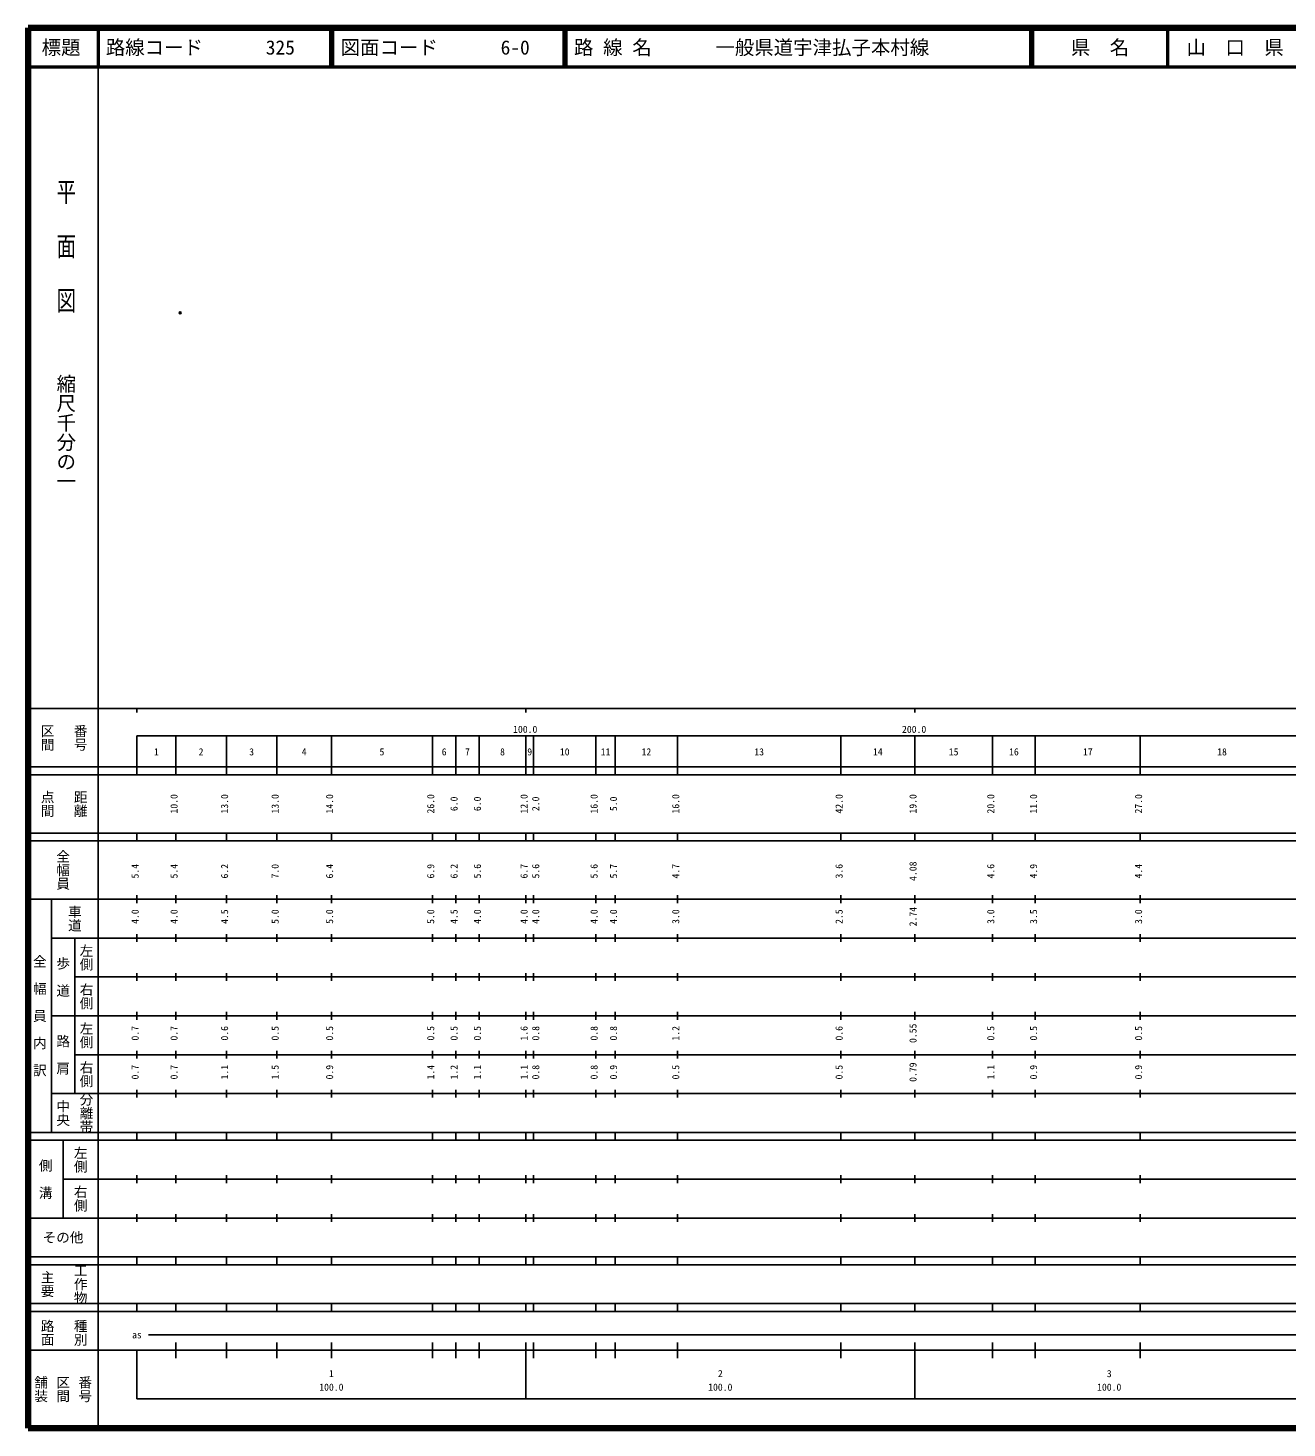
# Model space of a CAD drawing. Units: millimetres on the paper. Extents: x 40 to 680, y 20 to 380.
# Drawn here: x 40 to 363.7, y 20 to 380 of the extents above; entities that cross this region are included whole.
import ezdxf
from ezdxf.enums import TextEntityAlignment as Align

# ---------------------------------------------------------------- set-up
doc = ezdxf.new("R2010")
doc.units = ezdxf.units.MM
doc.header["$PDMODE"] = 32
doc.header["$PDSIZE"] = 0.5
doc.layers.add('M-OTRS', color=6, linetype='Continuous')
doc.layers.add('M-TTL-TXT', color=7, linetype='Continuous')
for name, color, linetype, lineweight in [('M-TTL', 2, 'Continuous', 140), ('M-TTL-BAND', 7, 'Continuous', 25), ('M-TTL-LINE', 7, 'Continuous', 50)]:
    doc.layers.add(name, color=color, linetype=linetype, lineweight=lineweight)
doc.styles.add('@ＭＳ ゴシック', font='')
doc.styles.add('ＭＳ ゴシック', font='')
doc.styles.get('@ＭＳ ゴシック').set_extended_font_data('@MS Gothic')
doc.styles.get('ＭＳ ゴシック').set_extended_font_data('MS Gothic')

msp = doc.modelspace()

# ---------------------------------------------------------------- linework, layer by layer
at = {"layer": 'M-OTRS'}
msp.add_point((79.129, 306.726), dxfattribs=at)
at = {"layer": 'M-TTL'}
for p, q in [((40, 380), (40, 20)), ((680, 380), (40, 380)), ((40, 20), (680, 20))]:
    msp.add_line(p, q, dxfattribs=at)
at = {"layer": 'M-TTL-BAND'}
for p, q in [((58, 370), (58, 20)), ((40, 205), (579, 205)), ((68, 205), (68, 204)), ((168, 205), (168, 204)), ((268, 205), (268, 204)), ((68, 198), (579, 198)), ((68, 198), (68, 188)), ((78, 188), (78, 198)), ((91, 188), (91, 198)), ((104, 188), (104, 198)), ((118, 188), (118, 198)), ((144, 188), (144, 198)), ((150, 188), (150, 198)), ((156, 188), (156, 198)), ((168, 188), (168, 198)), ((170, 188), (170, 198)), ((186, 188), (186, 198)), ((191, 188), (191, 198)), ((207, 188), (207, 198)), ((249, 188), (249, 198)), ((268, 188), (268, 198)), ((288, 188), (288, 198)), ((299, 188), (299, 198)), ((326, 188), (326, 198)), ((40, 190), (579, 190)), ((40, 188), (579, 188)), ((40, 173), (579, 173)), ((68, 171), (68, 173)), ((78, 171), (78, 173)), ((91, 171), (91, 173)), ((104, 171), (104, 173)), ((118, 171), (118, 173)), ((144, 171), (144, 173)), ((150, 171), (150, 173)), ((156, 171), (156, 173)), ((168, 171), (168, 173)), ((170, 171), (170, 173)), ((186, 171), (186, 173)), ((191, 171), (191, 173)), ((207, 171), (207, 173)), ((249, 171), (249, 173)), ((268, 171), (268, 173)), ((288, 171), (288, 173)), ((299, 171), (299, 173)), ((326, 171), (326, 173)), ((40, 171), (579, 171)), ((40, 156), (579, 156)), ((46, 96), (46, 156)), ((68, 155), (68, 157)), ((78, 155), (78, 157)), ((91, 155), (91, 157)), ((104, 155), (104, 157)), ((118, 155), (118, 157)), ((144, 155), (144, 157)), ((150, 155), (150, 157)), ((156, 155), (156, 157)), ((168, 155), (168, 157)), ((170, 155), (170, 157)), ((186, 155), (186, 157)), ((191, 155), (191, 157)), ((207, 155), (207, 157)), ((249, 155), (249, 157)), ((268, 155), (268, 157)), ((288, 155), (288, 157)), ((299, 155), (299, 157)), ((326, 155), (326, 157)), ((46, 146), (579, 146)), ((52, 146), (52, 106)), ((68, 145), (68, 147)), ((78, 145), (78, 147)), ((91, 145), (91, 147)), ((104, 145), (104, 147)), ((118, 145), (118, 147)), ((144, 145), (144, 147)), ((150, 145), (150, 147)), ((156, 145), (156, 147)), ((168, 145), (168, 147)), ((170, 145), (170, 147)), ((186, 145), (186, 147)), ((191, 145), (191, 147)), ((207, 145), (207, 147)), ((249, 145), (249, 147)), ((268, 145), (268, 147)), ((288, 145), (288, 147)), ((299, 145), (299, 147)), ((326, 145), (326, 147)), ((68, 135), (68, 137)), ((78, 135), (78, 137)), ((91, 135), (91, 137)), ((104, 135), (104, 137)), ((118, 135), (118, 137)), ((144, 135), (144, 137)), ((150, 135), (150, 137)), ((156, 135), (156, 137)), ((168, 135), (168, 137)), ((170, 135), (170, 137)), ((186, 135), (186, 137)), ((191, 135), (191, 137)), ((207, 135), (207, 137)), ((249, 135), (249, 137)), ((268, 135), (268, 137)), ((288, 135), (288, 137)), ((299, 135), (299, 137)), ((326, 135), (326, 137)), ((52, 136), (579, 136)), ((46, 126), (579, 126)), ((68, 125), (68, 127)), ((78, 125), (78, 127)), ((91, 125), (91, 127)), ((104, 125), (104, 127)), ((118, 125), (118, 127)), ((144, 125), (144, 127)), ((150, 125), (150, 127)), ((156, 125), (156, 127)), ((168, 125), (168, 127)), ((170, 125), (170, 127)), ((186, 125), (186, 127)), ((191, 125), (191, 127)), ((207, 125), (207, 127)), ((249, 125), (249, 127)), ((268, 125), (268, 127)), ((288, 125), (288, 127)), ((299, 125), (299, 127)), ((326, 125), (326, 127)), ((52, 116), (579, 116)), ((68, 115), (68, 117)), ((78, 115), (78, 117)), ((91, 115), (91, 117)), ((104, 115), (104, 117)), ((118, 115), (118, 117)), ((144, 115), (144, 117)), ((150, 115), (150, 117)), ((156, 115), (156, 117)), ((168, 115), (168, 117)), ((170, 115), (170, 117)), ((186, 115), (186, 117)), ((191, 115), (191, 117)), ((207, 115), (207, 117)), ((249, 115), (249, 117)), ((268, 115), (268, 117)), ((288, 115), (288, 117)), ((299, 115), (299, 117)), ((326, 115), (326, 117)), ((46, 106), (579, 106)), ((68, 105), (68, 107)), ((78, 105), (78, 107)), ((91, 105), (91, 107)), ((104, 105), (104, 107)), ((118, 105), (118, 107)), ((144, 105), (144, 107)), ((150, 105), (150, 107)), ((156, 105), (156, 107)), ((168, 105), (168, 107)), ((170, 105), (170, 107)), ((186, 105), (186, 107)), ((191, 105), (191, 107)), ((207, 105), (207, 107)), ((249, 105), (249, 107)), ((268, 105), (268, 107)), ((288, 105), (288, 107)), ((299, 105), (299, 107)), ((326, 105), (326, 107)), ((40, 96), (579, 96)), ((40, 94), (579, 94)), ((49, 94), (49, 74)), ((68, 94), (68, 96)), ((78, 94), (78, 96)), ((91, 94), (91, 96)), ((104, 94), (104, 96)), ((118, 94), (118, 96)), ((144, 94), (144, 96)), ((150, 94), (150, 96)), ((156, 94), (156, 96)), ((168, 94), (168, 96)), ((170, 94), (170, 96)), ((186, 94), (186, 96)), ((191, 94), (191, 96)), ((207, 94), (207, 96)), ((249, 94), (249, 96)), ((268, 94), (268, 96)), ((288, 94), (288, 96)), ((299, 94), (299, 96)), ((326, 94), (326, 96)), ((49, 84), (579, 84)), ((68, 83), (68, 85)), ((78, 83), (78, 85)), ((91, 83), (91, 85)), ((104, 83), (104, 85)), ((118, 83), (118, 85)), ((144, 83), (144, 85)), ((150, 83), (150, 85)), ((156, 83), (156, 85)), ((168, 83), (168, 85)), ((170, 83), (170, 85)), ((186, 83), (186, 85)), ((191, 83), (191, 85)), ((207, 83), (207, 85)), ((249, 83), (249, 85)), ((268, 83), (268, 85)), ((288, 83), (288, 85)), ((299, 83), (299, 85)), ((326, 83), (326, 85)), ((40, 74), (579, 74)), ((68, 73), (68, 75)), ((78, 73), (78, 75)), ((91, 73), (91, 75)), ((104, 73), (104, 75)), ((118, 73), (118, 75)), ((144, 73), (144, 75)), ((150, 73), (150, 75)), ((156, 73), (156, 75)), ((168, 73), (168, 75)), ((170, 73), (170, 75)), ((186, 73), (186, 75)), ((191, 73), (191, 75)), ((207, 73), (207, 75)), ((249, 73), (249, 75)), ((268, 73), (268, 75)), ((288, 73), (288, 75)), ((299, 73), (299, 75)), ((326, 73), (326, 75)), ((40, 64), (579, 64)), ((40, 62), (579, 62)), ((68, 62), (68, 64)), ((78, 62), (78, 64)), ((91, 62), (91, 64)), ((104, 62), (104, 64)), ((118, 62), (118, 64)), ((144, 62), (144, 64)), ((150, 62), (150, 64)), ((156, 62), (156, 64)), ((168, 62), (168, 64)), ((170, 62), (170, 64)), ((186, 62), (186, 64)), ((191, 62), (191, 64)), ((207, 62), (207, 64)), ((249, 62), (249, 64)), ((268, 62), (268, 64)), ((288, 62), (288, 64)), ((299, 62), (299, 64)), ((326, 62), (326, 64)), ((40, 52), (579, 52)), ((68, 50), (68, 52)), ((78, 50), (78, 52)), ((91, 50), (91, 52)), ((104, 50), (104, 52)), ((118, 50), (118, 52)), ((144, 50), (144, 52)), ((150, 50), (150, 52)), ((156, 50), (156, 52)), ((168, 50), (168, 52)), ((170, 50), (170, 52)), ((186, 50), (186, 52)), ((191, 50), (191, 52)), ((207, 50), (207, 52)), ((249, 50), (249, 52)), ((268, 50), (268, 52)), ((288, 50), (288, 52)), ((299, 50), (299, 52)), ((326, 50), (326, 52)), ((40, 50), (579, 50)), ((71, 44), (565, 44)), ((40, 40), (579, 40)), ((68, 40), (68, 27.5)), ((78, 38), (78, 42)), ((91, 38), (91, 42)), ((104, 38), (104, 42)), ((118, 38), (118, 42)), ((144, 38), (144, 42)), ((150, 38), (150, 42)), ((156, 38), (156, 42)), ((168, 27.5), (168, 42)), ((170, 38), (170, 42)), ((186, 38), (186, 42)), ((191, 38), (191, 42)), ((207, 38), (207, 42)), ((249, 38), (249, 42)), ((268, 27.5), (268, 42)), ((288, 38), (288, 42)), ((299, 38), (299, 42)), ((326, 38), (326, 42)), ((68, 27.5), (579, 27.5))]:
    msp.add_line(p, q, dxfattribs=at)
at = {"layer": 'M-TTL-LINE'}
for p, q in [((58, 380), (58, 370)), ((117.75, 380), (117.75, 370)), ((118.25, 380), (118.25, 370)), ((177.75, 380), (177.75, 370)), ((178.25, 380), (178.25, 370)), ((297.75, 380), (297.75, 370)), ((298.25, 380), (298.25, 370)), ((333, 380), (333, 370)), ((40, 370), (680, 370))]:
    msp.add_line(p, q, dxfattribs=at)

# ---------------------------------------------------------------- texts
at = {"layer": 'M-TTL-BAND', "style": '@ＭＳ ゴシック', "width": 1.4}
msp.add_text('平  面  図', height=3.666, rotation=270, dxfattribs=at).set_placement((49.777, 306.475), align=Align.MIDDLE_RIGHT)
at = {"layer": 'M-TTL-BAND', "style": '@ＭＳ ゴシック'}
msp.add_text('縮尺千分の一', height=3.666, rotation=270, dxfattribs=at).set_placement((49.777, 261.03), align=Align.MIDDLE_RIGHT)
for s, p in [('区間', (45, 197.5)), ('番号', (53.5, 197.5)), ('点間', (45, 180.5)), ('距離', (53.5, 180.5)), ('全幅員', (49, 163.5)), ('車道', (52, 151)), ('左側', (55, 141)), ('全\u3000幅\u3000員\u3000内\u3000訳', (43, 126)), ('歩\u3000道', (49, 136)), ('右側', (55, 131)), ('左側', (55, 121)), ('路\u3000肩', (49, 116)), ('右側', (55, 111)), ('分離帯', (55, 101)), ('中央', (49, 101)), ('左側', (53.5, 89)), ('側\u3000溝', (44.5, 84)), ('右側', (53.5, 79)), ('工作物', (53.5, 57)), ('主要', (45, 57)), ('路面', (45, 44.5)), ('種別', (53.5, 44.5)), ('舗装', (43.333, 30)), ('区間', (49, 30)), ('番号', (54.667, 30))]:
    msp.add_text(s, height=2.566, rotation=270, dxfattribs=at).set_placement(p, align=Align.MIDDLE_CENTER)
at = {"layer": 'M-TTL-BAND', "style": 'ＭＳ ゴシック'}
for s, p in [('100.0', (167.844, 198.195)), ('200.0', (267.844, 198.195)), ('1', (73, 192.405)), ('2', (84.5, 192.405)), ('3', (97.5, 192.405)), ('4', (111, 192.405)), ('5', (131, 192.405)), ('6', (147, 192.405)), ('7', (153, 192.405)), ('8', (162, 192.405)), ('9', (169, 192.405)), ('10', (178, 192.405)), ('11', (188.5, 192.405)), ('12', (199, 192.405)), ('13', (228, 192.405)), ('14', (258.5, 192.405)), ('15', (278, 192.405)), ('16', (293.5, 192.405)), ('17', (312.5, 192.405)), ('18', (347, 192.405)), ('as', (68, 42.5)), ('1', (118, 32.523)), ('2', (218, 32.523)), ('3', (318, 32.523)), ('100.0', (118, 29.033)), ('100.0', (218, 29.033)), ('100.0', (318, 29.033))]:
    msp.add_text(s, height=1.833, dxfattribs=at).set_placement(p, align=Align.BOTTOM_CENTER)
for s, p in [('10.0', (79, 180.5)), ('13.0', (92, 180.5)), ('13.0', (105, 180.5)), ('14.0', (119, 180.5)), ('26.0', (145, 180.5)), ('6.0', (151, 180.5)), ('6.0', (157, 180.5)), ('12.0', (169, 180.5)), ('2.0', (172, 180.5)), ('16.0', (187, 180.5)), ('5.0', (192, 180.5)), ('16.0', (208, 180.5)), ('42.0', (250, 180.5)), ('19.0', (269, 180.5)), ('20.0', (289, 180.5)), ('11.0', (300, 180.5)), ('27.0', (327, 180.5)), ('5.4', (69, 163.174)), ('5.4', (79, 163.174)), ('6.2', (92, 163.174)), ('7.0', (105, 163.174)), ('6.4', (119, 163.174)), ('6.9', (145, 163.174)), ('6.2', (151, 163.174)), ('5.6', (157, 163.174)), ('6.7', (169, 163.174)), ('5.6', (172, 163.174)), ('5.6', (187, 163.174)), ('5.7', (192, 163.174)), ('4.7', (208, 163.174)), ('3.6', (250, 163.174)), ('4.08', (269, 163.174)), ('4.6', (289, 163.174)), ('4.9', (300, 163.174)), ('4.4', (327, 163.174)), ('4.0', (69, 151.5)), ('4.0', (79, 151.5)), ('4.5', (92, 151.5)), ('5.0', (105, 151.5)), ('5.0', (119, 151.5)), ('5.0', (145, 151.5)), ('4.5', (151, 151.5)), ('4.0', (157, 151.5)), ('4.0', (169, 151.5)), ('4.0', (172, 151.5)), ('4.0', (187, 151.5)), ('4.0', (192, 151.5)), ('3.0', (208, 151.5)), ('2.5', (250, 151.5)), ('2.74', (269, 151.5)), ('3.0', (289, 151.5)), ('3.5', (300, 151.5)), ('3.0', (327, 151.5)), ('0.7', (69, 121.5)), ('0.7', (79, 121.5)), ('0.6', (92, 121.5)), ('0.5', (105, 121.5)), ('0.5', (119, 121.5)), ('0.5', (145, 121.5)), ('0.5', (151, 121.5)), ('0.5', (157, 121.5)), ('1.6', (169, 121.5)), ('0.8', (172, 121.5)), ('0.8', (187, 121.5)), ('0.8', (192, 121.5)), ('1.2', (208, 121.5)), ('0.6', (250, 121.5)), ('0.55', (269, 121.5)), ('0.5', (289, 121.5)), ('0.5', (300, 121.5)), ('0.5', (327, 121.5)), ('0.7', (69, 111.5)), ('0.7', (79, 111.5)), ('1.1', (92, 111.5)), ('1.5', (105, 111.5)), ('0.9', (119, 111.5)), ('1.4', (145, 111.5)), ('1.2', (151, 111.5)), ('1.1', (157, 111.5)), ('1.1', (169, 111.5)), ('0.8', (172, 111.5)), ('0.8', (187, 111.5)), ('0.9', (192, 111.5)), ('0.5', (208, 111.5)), ('0.5', (250, 111.5)), ('0.79', (269, 111.5)), ('1.1', (289, 111.5)), ('0.9', (300, 111.5)), ('0.9', (327, 111.5))]:
    msp.add_text(s, height=1.833, rotation=90, dxfattribs=at).set_placement(p, align=Align.BOTTOM_CENTER)
msp.add_text('その他', height=2.566, dxfattribs=at).set_placement((49, 69), align=Align.MIDDLE_CENTER)
at = {"layer": 'M-TTL-TXT', "style": 'ＭＳ ゴシック'}
for s, p in [('標題', (48.5, 375)), ('県\u3000名', (315.625, 375)), ('山\u3000口\u3000県', (350.375, 375))]:
    msp.add_text(s, height=3.666, dxfattribs=at).set_placement(p, align=Align.MIDDLE_CENTER)
for s, p in [('路線コード', (60, 375)), ('325', (101.142, 375)), ('図面コード', (120.38, 375)), ('6-0', (161.521, 375)), ('路 線 名', (180.38, 375)), ('一般県道宇津払子本村線', (216.734, 375))]:
    msp.add_text(s, height=3.666, dxfattribs=at).set_placement(p, align=Align.MIDDLE_LEFT)

doc.saveas('drawing.dxf')
